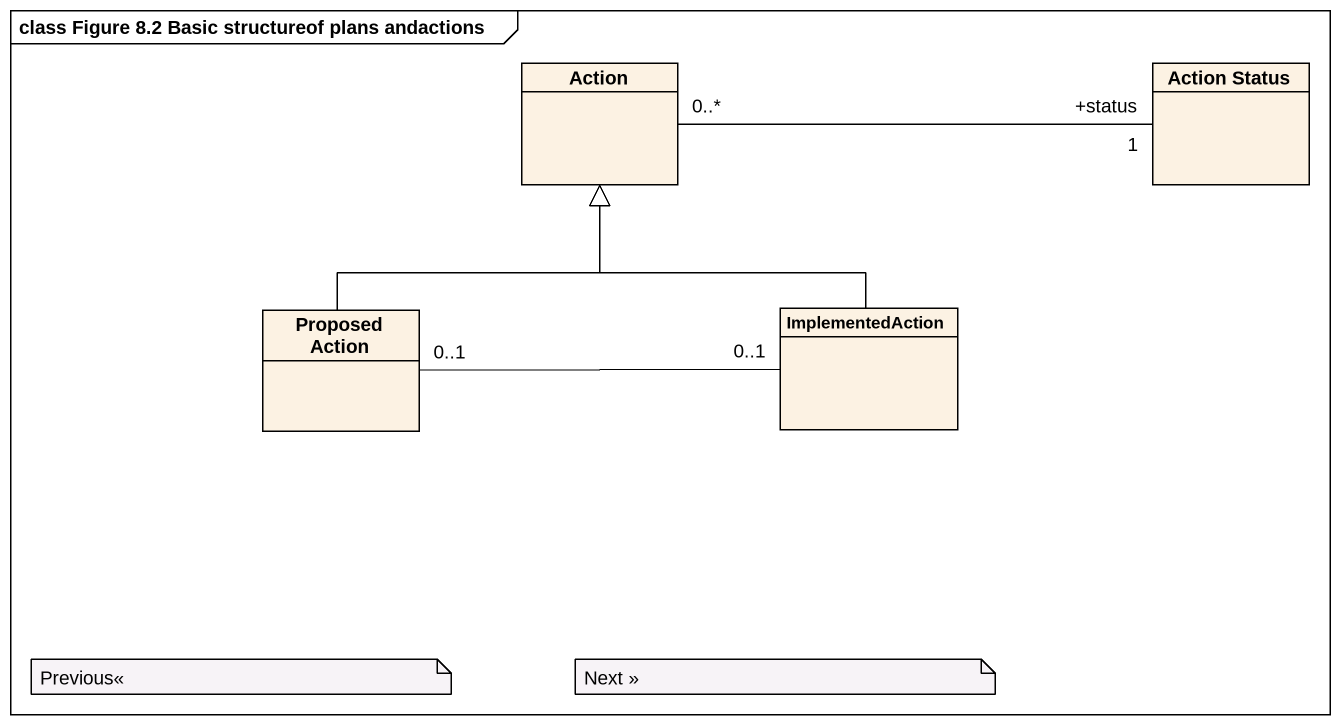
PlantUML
@startuml
mainframe class Figure 8.2 Basic structureof plans andactions
hide circle
hide empty members
class "Action" as Action_
class "Action Status" as Action_Status
class "Proposed Action" as Proposed_Action
class ImplementedAction
Action_Status "+status\n1" -left- "0..*" Action_
Proposed_Action -up-|> Action_
Proposed_Action "0..1" -right- "0..1" ImplementedAction
ImplementedAction -up-|> Action_
note as N1
  Previous<<
end note
note as N2
  Next >>
end note
@enduml
